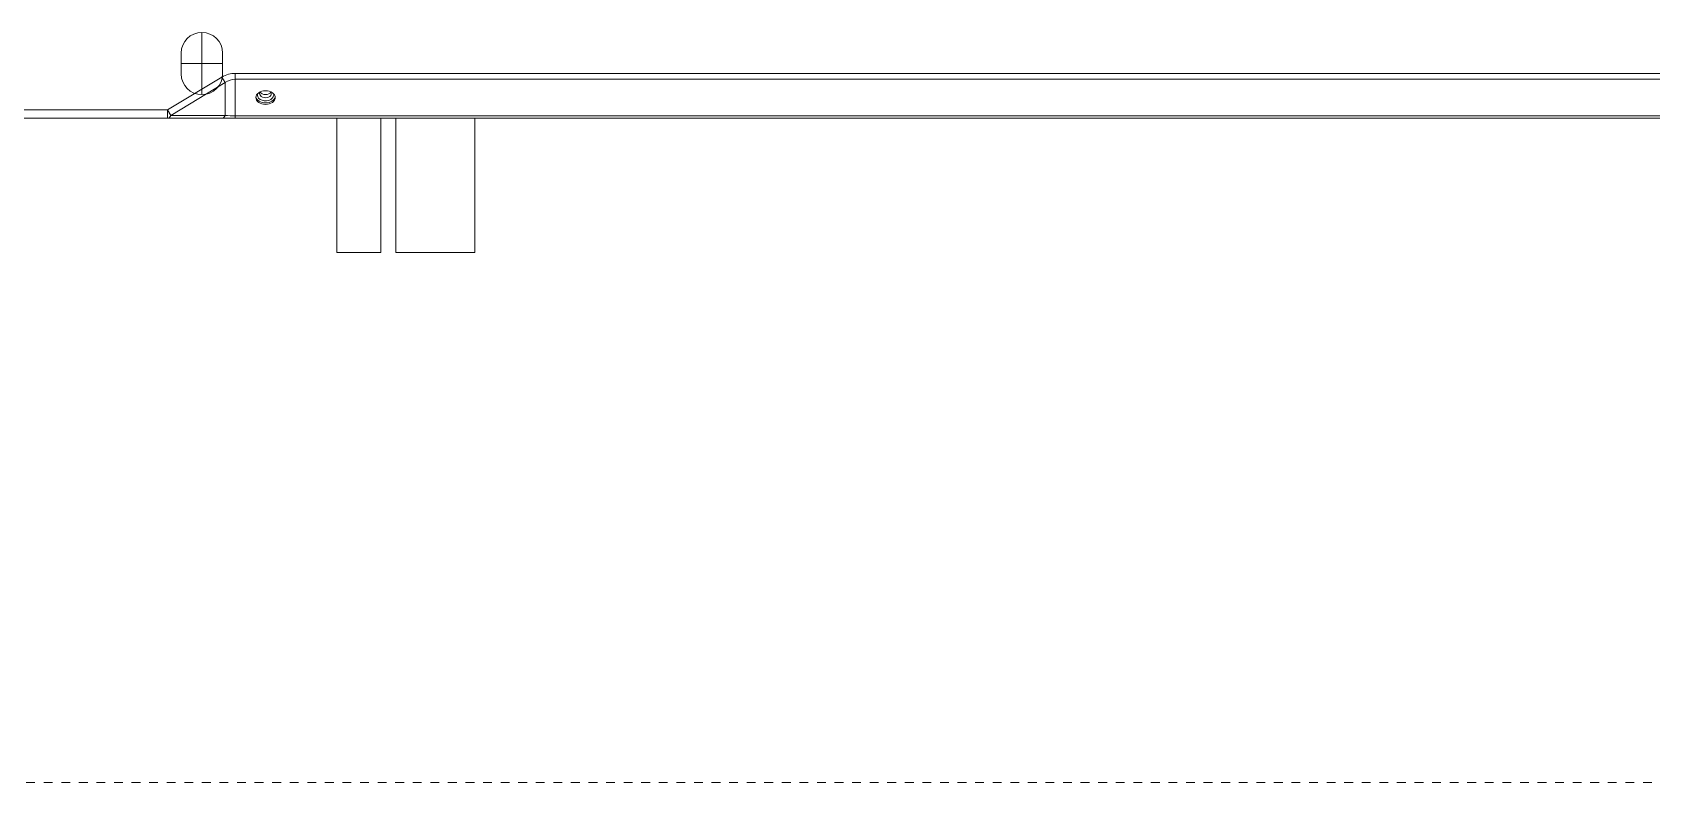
# Model space of a CAD drawing. Header units: millimetres. Extents: x 147619 to 200208, y -27981 to 8299.
# Drawn here: x 166151 to 166736, y -1190 to -919 of the extents above; entities that cross this region are included whole.
import ezdxf

# ---------------------------------------------------------------- set-up
doc = ezdxf.new("R2010")
doc.units = ezdxf.units.MM
doc.linetypes.add('Dash', pattern=[6.35, 3.175, -3.175])
for name, color, linetype, lineweight in [('0-1', 7, 'Continuous', 5), ('G-IMPT', 7, 'Continuous', 5), ('M-EQPM', 7, 'Continuous', 5), ('M-EQPM-3', 7, 'Continuous', 80)]:
    doc.layers.add(name, color=color, linetype=linetype, lineweight=lineweight)
for name, color, linetype, lineweight, true_color in [('0-2', 7, 'Continuous', 5, 0x515151), ('G-IMPT-1', 5, 'Continuous', 5, 0x0000ff), ('G-IMPT-2', 7, 'Continuous', 5, 0x666666), ('M-EQPM-HDLN-1', 7, 'Dash', 5, 0x515151)]:
    doc.layers.add(name, color=color, linetype=linetype, lineweight=lineweight, true_color=true_color)

# ---------------------------------------------------------------- blocks, each defined once
blk = doc.blocks.new('TJ空调外机 - TJ空调外机1800_1200-1400100-10-003 三层空调通风平面图')
at = {"layer": 'M-EQPM-HDLN-1'}
blk.add_line((900, -600), (-900, -600), dxfattribs=at)
blk = doc.blocks.new('YXQH_AR_B9-20_rvt-1-10-003 三层空调通风平面图')
at = {"layer": '0-2'}
blk.add_blockref('TJ空调外机 - TJ空调外机1800_1200-1400100-10-003 三层空调通风平面图', (166560.01, -590.02), dxfattribs=at)
blk = doc.blocks.new('RUXYQ14BA - top_dwg-2991071-10-003 三层空调通风平面图')
at = {"layer": 'G-IMPT'}
for p, q in [((248.03, -489.56), (248.03, -497.05)), ((263.02, -497.05), (263.02, -489.56))]:
    blk.add_line(p, q, dxfattribs=at)
at = {"layer": 'G-IMPT', "flags": 128}
blk.add_lwpolyline([(1403.06, -513.1), (1343.51, -513.1), (1323.84, -513.1), (1319.06, -513.1), (267.56, -513.1), (262.78, -513.1), (243.11, -513.1), (183.55, -513.1)], dxfattribs=at)
at = {"layer": 'G-IMPT'}
for centre, start, end in [((255.52, -489.56), 0, 180), ((255.52, -497.05), 180, 360)]:
    blk.add_arc(centre, 7.5, start, end, dxfattribs=at)
blk.add_ellipse((278.51, -505.6), major_axis=(3.5, 0), ratio=0.707107, dxfattribs=at)
for centre, major_axis, start_param, end_param in [((278.51, -505.04), (3.5, 0), 3.256129, 6.168649), ((278.51, -503), (2.15, 0), 3.563087, 5.858124)]:
    blk.add_ellipse(centre, major_axis=major_axis, ratio=0.707107, start_param=start_param, end_param=end_param, dxfattribs=at)
blk.add_open_spline([(276.38, -504.14), (276.37, -504.12), (276.34, -503.97), (276.43, -503.79), (276.56, -503.63), (276.56, -503.62)], degree=3, knots=[0, 0, 0, 0, 0.0376259, 0.300995, 0.3150279, 0.3150279, 0.3150279, 0.3150279], dxfattribs=at)
at = {"layer": 'G-IMPT-1'}
for p, q in [((255.52, -482.06), (255.52, -504.55)), ((248.03, -493.3), (263.02, -493.3))]:
    blk.add_line(p, q, dxfattribs=at)
at = {"layer": 'G-IMPT-2', "flags": 128}
for points in [[(267.56, -498.98), (267.56, -496.86), (1319.06, -496.86), (1319.06, -498.98), (1319.06, -512.22), (267.56, -512.22)], [(183.55, -513.1), (183.55, -510.1), (243.11, -510.1), (262.78, -498.24), (263.95, -500.19)], [(244.29, -512.05), (263.95, -500.19), (263.95, -512.05), (244.29, -512.05), (243.11, -510.1), (243.11, -513.1)], [(1319.06, -498.98), (267.56, -498.98), (267.56, -512.22), (267.56, -513.1)]]:
    blk.add_lwpolyline(points, dxfattribs=at)
at = {"layer": 'G-IMPT-2'}
for centre, major_axis, ratio, start_param, end_param in [((267.56, -514.11), (0, 17.25), 0.707107, 0, 0.402997), ((267.56, -514.11), (0, 15.13), 0.60798, 0, 0.402997), ((278.51, -504.7), (2.95, 0), 0.707107, 3.141593, 6.541545), ((278.51, -504.7), (2.95, 0), 0.707107, 2.883232, 3.141593), ((278.51, -504.14), (2.15, 0), 0.707107, 3.142557, 6.299737), ((243.11, -510.1), (0, 3), 0.516334, 3.141593, 4.004199), ((262.78, -510.1), (0, 3), 0.516334, 3.141593, 4.004199), ((267.56, -510.1), (9.2, 0), 0.230578, 4.309392, 4.712389)]:
    blk.add_ellipse(centre, major_axis=major_axis, ratio=ratio, start_param=start_param, end_param=end_param, dxfattribs=at)
blk = doc.blocks.new('RUXYQ14BA - top_dwg-V221-10-003 三层空调通风平面图')
at = {"layer": 'G-IMPT'}
for p, q in [((248.03, -489.56), (248.03, -497.05)), ((263.02, -497.05), (263.02, -489.56))]:
    blk.add_line(p, q, dxfattribs=at)
at = {"layer": 'G-IMPT', "flags": 128}
blk.add_lwpolyline([(1403.06, -513.1), (1343.51, -513.1), (1323.84, -513.1), (1319.06, -513.1), (267.56, -513.1), (262.78, -513.1), (243.11, -513.1), (183.55, -513.1)], dxfattribs=at)
at = {"layer": 'G-IMPT'}
for centre, start, end in [((255.52, -489.56), 0, 180), ((255.52, -497.05), 180, 360)]:
    blk.add_arc(centre, 7.5, start, end, dxfattribs=at)
blk.add_ellipse((278.51, -505.6), major_axis=(3.5, 0), ratio=0.707107, dxfattribs=at)
for centre, major_axis, start_param, end_param in [((278.51, -505.04), (3.5, 0), 3.256129, 6.168649), ((278.51, -503), (2.15, 0), 3.563087, 5.858124)]:
    blk.add_ellipse(centre, major_axis=major_axis, ratio=0.707107, start_param=start_param, end_param=end_param, dxfattribs=at)
blk.add_open_spline([(276.38, -504.14), (276.37, -504.12), (276.34, -503.97), (276.43, -503.79), (276.56, -503.63), (276.56, -503.62)], degree=3, knots=[0, 0, 0, 0, 0.0376259, 0.300995, 0.3150279, 0.3150279, 0.3150279, 0.3150279], dxfattribs=at)
at = {"layer": 'G-IMPT-1'}
for p, q in [((255.52, -482.06), (255.52, -504.55)), ((248.03, -493.3), (263.02, -493.3))]:
    blk.add_line(p, q, dxfattribs=at)
at = {"layer": 'G-IMPT-2', "flags": 128}
for points in [[(267.56, -498.98), (267.56, -496.86), (1319.06, -496.86), (1319.06, -498.98), (1319.06, -512.22), (267.56, -512.22)], [(183.55, -513.1), (183.55, -510.1), (243.11, -510.1), (262.78, -498.24), (263.95, -500.19)], [(244.29, -512.05), (263.95, -500.19), (263.95, -512.05), (244.29, -512.05), (243.11, -510.1), (243.11, -513.1)], [(1319.06, -498.98), (267.56, -498.98), (267.56, -512.22), (267.56, -513.1)]]:
    blk.add_lwpolyline(points, dxfattribs=at)
at = {"layer": 'G-IMPT-2'}
for centre, major_axis, ratio, start_param, end_param in [((267.56, -514.11), (0, 17.25), 0.707107, 0, 0.402997), ((267.56, -514.11), (0, 15.13), 0.60798, 0, 0.402997), ((278.51, -504.7), (2.95, 0), 0.707107, 3.141593, 6.541545), ((278.51, -504.7), (2.95, 0), 0.707107, 2.883232, 3.141593), ((278.51, -504.14), (2.15, 0), 0.707107, 3.142557, 6.299737), ((243.11, -510.1), (0, 3), 0.516334, 3.141593, 4.004199), ((262.78, -510.1), (0, 3), 0.516334, 3.141593, 4.004199), ((267.56, -510.1), (9.2, 0), 0.230578, 4.309392, 4.712389)]:
    blk.add_ellipse(centre, major_axis=major_axis, ratio=ratio, start_param=start_param, end_param=end_param, dxfattribs=at)
blk = doc.blocks.new('RUXYQ14BA - RUXYQ14BA-2991177-10-003 三层空调通风平面图')
at = {"layer": 'M-EQPM'}
for p, q in [((-609.89, 0), (609.69, 0)), ((-489.04, 0), (-489.04, -48.45)), ((-473.14, -48.45), (-473.14, 0)), ((-467.77, 0), (-467.77, -48.45)), ((-439.17, -48.45), (-439.17, 0)), ((-473.14, -48.45), (-489.04, -48.45)), ((-439.17, -48.45), (-467.77, -48.45))]:
    blk.add_line(p, q, dxfattribs=at)
for name in ['RUXYQ14BA - top_dwg-2991071-10-003 三层空调通风平面图', 'RUXYQ14BA - top_dwg-V221-10-003 三层空调通风平面图']:
    blk.add_blockref(name, (-793.31, 513.1))

msp = doc.modelspace()

# ---------------------------------------------------------------- block references
at = {"layer": '0-1'}
msp.add_blockref('YXQH_AR_B9-20_rvt-1-10-003 三层空调通风平面图', (0, 0), dxfattribs=at)
at = {"layer": 'M-EQPM-3'}
msp.add_blockref('RUXYQ14BA - RUXYQ14BA-2991177-10-003 三层空调通风平面图', (166750.01, -950), dxfattribs=at)

doc.saveas('drawing.dxf')
